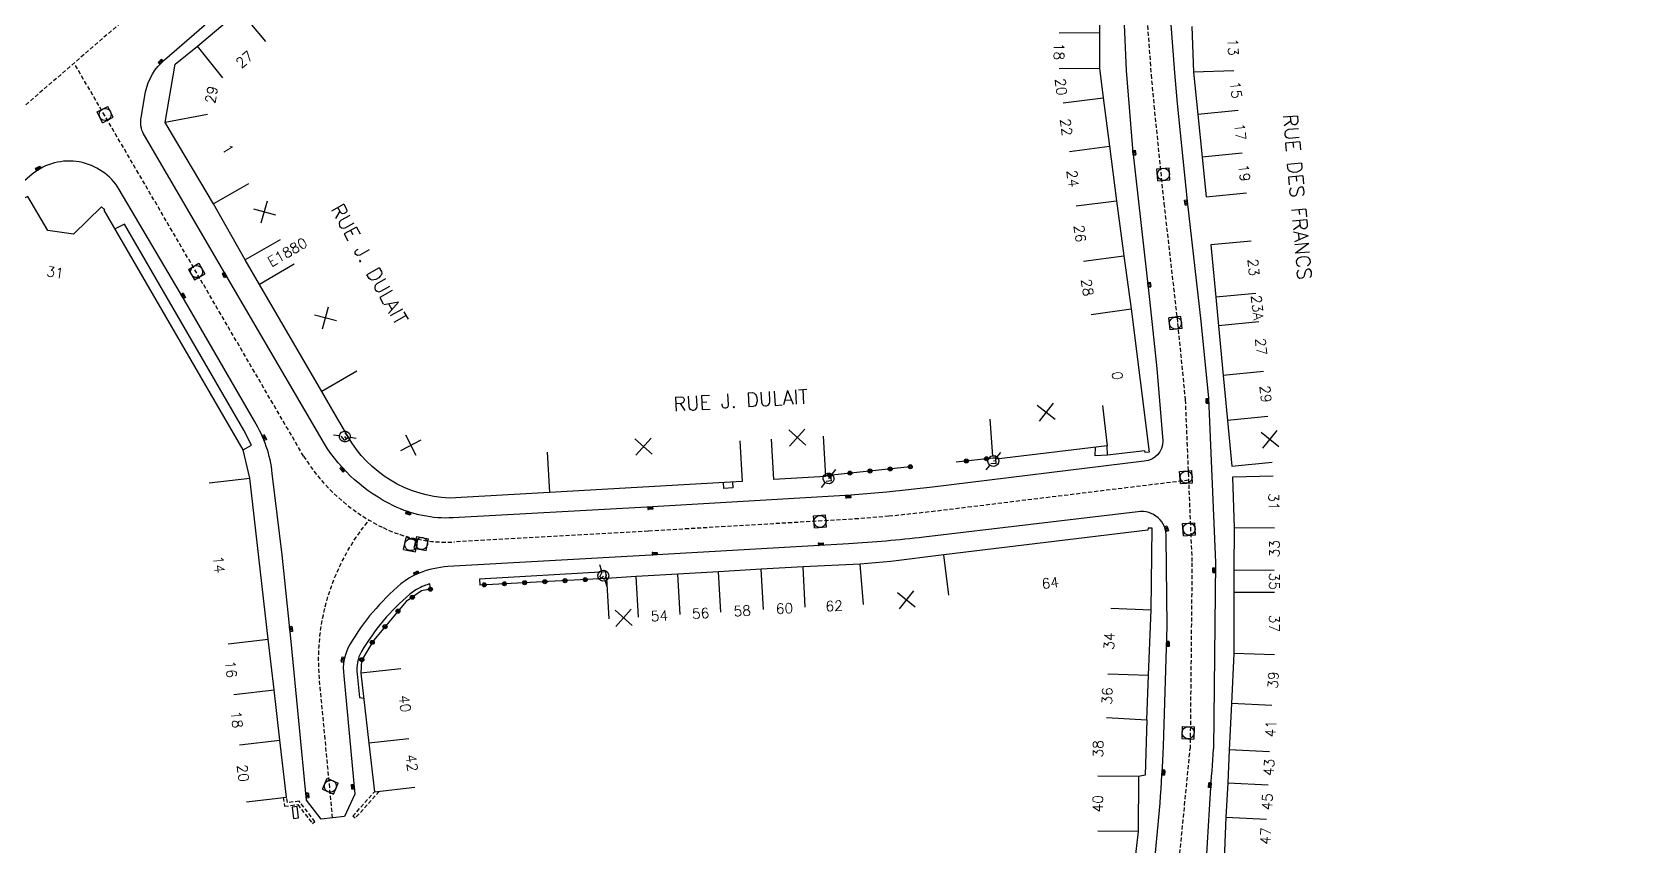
# Model space of a CAD drawing. Header units: millimetres. Extents: x 154000 to 155001, y 121000 to 122000.
# Drawn here: x 154498.4 to 154697.1, y 121336.3 to 121436.9 of the extents above; entities that cross this region are included whole.
import ezdxf
from ezdxf.enums import TextEntityAlignment as Align

# ---------------------------------------------------------------- set-up
doc = ezdxf.new("R2010")
doc.units = ezdxf.units.MM
doc.linetypes.add('DASHED', pattern=[0.75, 0.5, -0.25])
doc.layers.get('0').update_dxf_attribs({"linetype": 'CONTINUOUS'})
for name, color, linetype in [('W0001', 6, 'DASHED'), ('W0008', 7, 'CONTINUOUS'), ('W0100', 7, 'CONTINUOUS'), ('W0112', 1, 'DASHED'), ('W0322', 7, 'CONTINUOUS'), ('W0334', 7, 'CONTINUOUS'), ('W0400', 7, 'CONTINUOUS'), ('W0420', 7, 'CONTINUOUS'), ('W0471', 7, 'CONTINUOUS'), ('W0984', 7, 'CONTINUOUS'), ('W0989', 7, 'CONTINUOUS'), ('W0991', 7, 'CONTINUOUS'), ('W1102', 7, 'CONTINUOUS')]:
    doc.layers.add(name, color=color, linetype=linetype)
doc.styles.get("Standard").update_dxf_attribs({"font": 'romans.shx', "width": 0.85})

# ---------------------------------------------------------------- blocks, each defined once
blk = doc.blocks.new('T400')
for p, q in [((-0.15, 0.3), (0.15, 0.3)), ((-0.15, -0.25), (-0.15, 0.3)), ((-0.15, 0.15), (0.15, 0.15)), ((-0.15, 0), (0.15, 0)), ((0.15, 0.3), (0.15, -0.25)), ((-0.15, -0.15), (0.15, -0.15)), ((-0.15, -0.25), (-0.15, -0.3)), ((-0.15, -0.3), (0.15, -0.3)), ((0.15, -0.3), (0.15, -0.25))]:
    blk.add_line(p, q)
blk = doc.blocks.new('t322o')
at = {"color": 0, "linetype": 'Continuous'}
for radius in [0.25, 0.15]:
    blk.add_circle((0, 0), radius, dxfattribs=at)
blk = doc.blocks.new('T420')
for p, q in [((0.75, 0.75), (-0.75, 0.75)), ((-0.75, 0.75), (-0.75, -0.75)), ((0.75, 0.75), (0.75, -0.75)), ((0.75, -0.75), (-0.75, -0.75))]:
    blk.add_line(p, q)
blk.add_ellipse((0, 0), major_axis=(-0.53, 0.53), ratio=1, start_param=3.926991, end_param=10.210176)
blk = doc.blocks.new('T471')
for p, q in [((-0.333334, 0.333334), (-0.333334, -0.333334)), ((-0.333334, 0.333334), (0.333334, 0.333334)), ((-0.333334, 0), (0, 0)), ((0.500001, 0.500001), (1.000002, 1.000002)), ((-0.500001, -0.500001), (-1.000002, -1.000002)), ((-0.333334, -0.333334), (0.333334, -0.333334))]:
    blk.add_line(p, q)
blk.add_ellipse((0, 0), major_axis=(0.471405, 0.471405), ratio=1, start_param=5.4977871438, end_param=11.780972451)
blk = doc.blocks.new('t991o')
at = {"color": 0, "linetype": 'Continuous'}
for p, q in [((-1, 1), (1, -1)), ((-1, -1), (1, 1))]:
    blk.add_line(p, q, dxfattribs=at)

msp = doc.modelspace()

# ---------------------------------------------------------------- linework, layer by layer
at = {"layer": 'W0001'}
for points in [[(154603.79, 121532.54), (154609.34, 121526.69), (154613.07, 121521.21), (154620.41, 121507.95, 0.10158), (154636.73, 121487.16), (154635.98, 121443.55), (154636.23, 121437.7), (154636.67, 121431.61), (154637.02, 121427.81), (154638.25, 121415.71), (154639.95, 121400.87), (154640.88, 121391.45), (154641.72, 121371.3), (154641.49, 121348.35)], [(154641.3, 121381.52), (154609.98, 121377.68), (154604.28, 121377.06), (154599.79, 121376.71), (154574.55, 121375.23), (154550.58, 121373.89, -0.126186), (154541.78, 121375.66, -0.141855), (154531.96, 121384.49), (154519.52, 121405.8), (154503.6, 121433.07)], [(154598.72, 121234.47), (154615.97, 121250.13, 0.062839), (154623.99, 121259.55, 0.075891), (154627.61, 121267.69), (154631.59, 121285.73), (154634.79, 121300.46), (154638.15, 121318.61), (154639.79, 121330.89), (154641.49, 121348.35)]]:
    msp.add_lwpolyline(points, format="xyb", dxfattribs=at)
at = {"layer": 'W0001', "flags": 128}
for points in [[(154517.42, 121522.99), (154527.2, 121518.44), (154536.85, 121513.56, -0.190432), (154540.36, 121509.8, -0.022184), (154541.4, 121505.49, -0.081433), (154542.01, 121485.98, -0.16842), (154517.92, 121445.45), (154424.29, 121364.51), (154193.3, 121165.28), (154006.71, 121004.48)], [(154535.54, 121339.79), (154533.9, 121357.06, -0.196235), (154540.05, 121376.59)]]:
    msp.add_lwpolyline(points, format="xyb", dxfattribs=at)
at = {"layer": 'W0008'}
for points in [[(154632.92, 121447.4), (154633.59, 121432.16), (154634.38, 121422.53), (154636.49, 121403.84), (154637.37, 121395.33), (154638.1, 121386.38, -0.397729), (154635.83, 121383.86), (154635.83, 121383.86), (154609.64, 121380.65), (154604, 121380.04), (154599.58, 121379.69), (154574.38, 121378.21), (154550.42, 121376.87, -0.126086), (154543.08, 121378.35, -0.141348), (154534.52, 121386.03), (154522.1, 121407.31), (154512.82, 121423.2), (154512.19, 121424.31, -0.162888), (154511.87, 121426.35), (154512.43, 121429.52, -0.167813), (154514.77, 121433.47), (154574.11, 121484.88)], [(154697.06, 121471.51), (154677.16, 121475), (154671.6, 121475.92), (154658.34, 121478.29), (154649.57, 121479.4), (154649.51, 121478.9), (154647.69, 121479.12), (154643.8, 121479.75, 0.364267), (154639.42, 121475.81), (154638.86, 121443.59), (154639.11, 121437.86), (154639.54, 121431.85), (154639.89, 121428.09), (154641.12, 121416.02), (154642.82, 121401.18), (154643.76, 121391.66), (154643.76, 121391.66), (154644.61, 121371.34), (154644.37, 121348.32)], [(154638.19, 121348.64), (154638.65, 121363.5), (154638.54, 121374.48, 0.474256), (154635.04, 121377.62), (154608.58, 121374.47, -0.01303), (154599.28, 121373.66), (154574.89, 121372.26), (154549.77, 121370.84, 0.074877), (154546.25, 121370.05, 0.082808), (154543.98, 121368.7, 0.084574), (154537.67, 121361.21, 0.17304), (154536.93, 121357.36), (154538.29, 121342.71), (154537.02, 121339.96), (154534.14, 121339.64), (154532.31, 121342), (154530.4, 121361.58), (154529.3, 121372.31), (154528.09, 121382.35, 0.109748), (154525.89, 121388.81), (154517.23, 121403.77), (154509.18, 121417.45, 0.455551), (154498.43, 121419.36), (154489.4, 121411.56)], [(154637.1, 121334.61, 0.018254), (154638.19, 121348.64)], [(154661.33, 121323.28), (154651.56, 121324.19), (154646.37, 121324.79), (154643.37, 121328.09), (154643.23, 121329.61), (154643.67, 121337.4, -0.000132), (154644.37, 121348.32)]]:
    msp.add_lwpolyline(points, format="xyb", dxfattribs=at)
at = {"layer": 'W0100'}
msp.add_lwpolyline([(154585.87, 121386.37), (154586.15, 121381.37), (154562.32, 121380.01), (154549.98, 121379.29, -0.256145), (154537.4, 121386.96), (154535.9, 121389.56), (154534.2, 121392.49), (154526.49, 121405.69), (154524.73, 121408.74), (154520.81, 121415.66), (154514.85, 121425.73), (154516.07, 121432.94), (154518.84, 121435.16), (154524.07, 121439.57), (154529.31, 121444.05), (154534.15, 121448.23), (154537.43, 121444.43), (154554.58, 121459.23), (154557.83, 121455.42)], format="xyb", dxfattribs=at)
for points in [[(154625.56, 121456.04), (154630.56, 121455.99), (154630.51, 121451.15), (154630.42, 121446.38), (154630.36, 121441.83), (154630.29, 121436.85), (154630.29, 121436.85), (154630.3, 121432.43), (154630.75, 121428.77), (154631.53, 121422.8), (154632.39, 121416.06), (154633.29, 121409.27), (154634.21, 121402.72), (154636.42, 121385), (154635.92, 121384.95), (154635.9, 121385.14), (154631.28, 121384.62), (154631.25, 121385.78), (154617.52, 121384.13), (154617.47, 121384.53), (154617.11, 121384.49), (154616.77, 121389.08)], [(154641.71, 121437.61), (154641.9, 121431.95), (154642.45, 121426.71), (154642.96, 121421.45), (154643.48, 121416.53), (154648.45, 121417.04)], [(154524.88, 121341.79), (154529.84, 121342.37), (154529.02, 121349.41), (154528.31, 121355.61), (154527.58, 121361.86), (154525.3, 121381.77), (154524.49, 121385.28), (154507.32, 121414.9), (154507.38, 121414.95), (154507, 121415.3), (154503.53, 121411.93), (154500.36, 121412.4), (154497.87, 121416.59), (154497.42, 121416.36), (154479.95, 121401.39), (154483.19, 121385.68), (154478.08, 121384.47), (154478.52, 121382.61), (154471.96, 121381.06), (154473.11, 121376.19)], [(154649.04, 121411.05), (154644.06, 121410.6), (154644.65, 121404.14), (154644.99, 121400.61), (154645.58, 121394.47), (154646.11, 121388.91), (154646.66, 121383.27), (154651.63, 121383.75)], [(154596.15, 121386.97), (154596.43, 121381.97), (154590.04, 121381.61), (154589.76, 121386.61)], [(154651.74, 121382.03), (154646.74, 121381.88), (154646.93, 121375.63), (154646.89, 121370.41), (154646.9, 121367.65), (154646.91, 121360.11), (154646.61, 121353.92), (154646.31, 121348.21)], [(154636.14, 121351.92), (154636.33, 121357.43), (154636.67, 121365.49), (154636.82, 121375.58), (154636.29, 121375.59), (154636.28, 121375.34), (154611.08, 121372.28), (154604.5, 121371.46), (154600.73, 121371.14), (154593.69, 121370.82), (154588.5, 121370.52), (154583.22, 121370.21), (154578.2, 121369.91), (154573.04, 121369.61), (154569.36, 121369.39), (154569.65, 121364.4)], [(154543.97, 121358.23), (154539.01, 121357.66), (154540.01, 121349.01), (154540.71, 121343), (154545.68, 121343.59)], [(154636.14, 121351.92), (154635.95, 121345.05), (154635.1, 121344.91), (154635.07, 121338.12), (154634.15, 121330.38), (154633.27, 121323.18), (154632.5, 121317.26), (154632.13, 121314.22), (154631.28, 121308.02), (154629.77, 121296.74), (154624.81, 121297.41)], [(154646.31, 121348.21), (154646.14, 121344.12), (154645.91, 121339.89), (154645.72, 121335.67), (154645.51, 121331.43), (154645.33, 121327.9), (154646.37, 121326.59), (154655.86, 121325.72), (154659.59, 121325.41), (154660, 121330.39)]]:
    msp.add_lwpolyline(points, dxfattribs=at)
at = {"layer": 'W0100', "flags": 128}
msp.add_lwpolyline([(154531.32, 121339.79), (154531.15, 121341.21), (154530.55, 121341.13), (154530.71, 121339.72)], close=True, dxfattribs=at)
at = {"layer": 'W0112'}
for points in [[(154529.45, 121342.31), (154529.61, 121341.24), (154531.23, 121341.43), (154533.05, 121339.1), (154533.36, 121339.34), (154531.41, 121341.85), (154529.95, 121341.68), (154529.84, 121342.37)], [(154541.31, 121343.07), (154538.32, 121339.74), (154538.02, 121340), (154540.71, 121343)]]:
    msp.add_lwpolyline(points, dxfattribs=at)
at = {"layer": 'W0322'}
for points in [[(154606.91, 121383.18), (154596.42, 121382.08)], [(154617.5, 121384.3), (154612.58, 121383.76)], [(154569.25, 121369.37), (154553.74, 121368.57)], [(154547.63, 121368.05), (154546.53, 121367.84), (154544.62, 121366.54), (154540.59, 121361.72), (154539.09, 121359.23), (154539.01, 121357.66)]]:
    msp.add_lwpolyline(points, dxfattribs=at)
at = {"layer": 'W0334'}
for points in [[(154524.49, 121385.28), (154525.52, 121385.87), (154524.59, 121387.69), (154509.84, 121413.17), (154508.67, 121412.58)], [(154631.28, 121384.62), (154629.74, 121384.55), (154629.79, 121385.61)], [(154584.93, 121381.3), (154584.97, 121380.57), (154583.89, 121380.51), (154583.85, 121381.24)], [(154569.36, 121369.39), (154569.3, 121370.21), (154553.7, 121369.3), (154553.74, 121368.57)]]:
    msp.add_lwpolyline(points, dxfattribs=at)
msp.add_lwpolyline([(154547.63, 121368.05), (154547.55, 121368.72, 0.017584), (154546.86, 121368.48, 0.082808), (154545.07, 121367.42, 0.084574), (154539.11, 121360.36, 0.175935), (154538.59, 121357.57), (154538.87, 121354.65), (154539.36, 121354.58)], format="xyb", dxfattribs=at)
at = {"layer": 'W1102'}
for p, q in [((154527.29, 121435.76), (154524.07, 121439.57)), ((154625.29, 121436.83), (154630.29, 121436.85)), ((154521.97, 121431.26), (154518.84, 121435.16)), ((154625.3, 121432.41), (154630.3, 121432.43)), ((154646.91, 121432.13), (154641.9, 121431.95)), ((154625.79, 121428.16), (154630.75, 121428.77)), ((154647.42, 121427.23), (154642.45, 121426.71)), ((154626.57, 121422.16), (154631.53, 121422.8)), ((154647.94, 121421.94), (154642.96, 121421.45)), ((154525.16, 121418.13), (154520.81, 121415.66)), ((154627.43, 121415.43), (154632.39, 121416.06)), ((154529.06, 121411.24), (154524.73, 121408.74)), ((154628.33, 121408.61), (154633.29, 121409.27)), ((154530.81, 121408.21), (154526.49, 121405.69)), ((154649.63, 121404.6), (154644.65, 121404.14)), ((154629.26, 121402.02), (154634.21, 121402.72)), ((154649.97, 121401.1), (154644.99, 121400.61)), ((154538.53, 121394.99), (154534.2, 121392.49)), ((154650.56, 121394.94), (154645.58, 121394.47)), ((154651.09, 121389.39), (154646.11, 121388.91)), ((154562.03, 121385), (154562.32, 121380.01)), ((154520.3, 121381.2), (154525.3, 121381.77)), ((154651.93, 121375.6), (154646.93, 121375.63)), ((154611.68, 121367.31), (154611.08, 121372.28)), ((154573.33, 121364.61), (154573.04, 121369.61)), ((154578.5, 121364.92), (154578.2, 121369.91)), ((154583.51, 121365.22), (154583.22, 121370.21)), ((154588.78, 121365.53), (154588.5, 121370.52)), ((154593.92, 121365.82), (154593.69, 121370.82)), ((154601.15, 121366.16), (154600.73, 121371.14)), ((154651.89, 121370.38), (154646.89, 121370.41)), ((154651.9, 121367.66), (154646.9, 121367.65)), ((154631.68, 121365.71), (154636.67, 121365.49)), ((154522.62, 121361.29), (154527.58, 121361.86)), ((154651.9, 121359.95), (154646.89, 121360.11)), ((154631.33, 121357.6), (154636.33, 121357.43)), ((154523.34, 121355.04), (154528.31, 121355.61)), ((154651.6, 121353.69), (154646.59, 121353.93)), ((154651.6, 121353.69), (154646.61, 121353.92)), ((154631.15, 121352.19), (154636.14, 121351.92)), ((154524.05, 121348.83), (154529.02, 121349.41)), ((154544.97, 121349.58), (154540.01, 121349.01)), ((154651.3, 121347.95), (154646.29, 121348.21)), ((154651.3, 121347.95), (154646.31, 121348.21)), ((154635.1, 121344.91), (154630.1, 121344.93)), ((154646.14, 121344.12), (154651.13, 121343.89)), ((154645.91, 121339.89), (154650.91, 121339.64)), ((154635.07, 121338.12), (154630.07, 121338.14))]:
    msp.add_line(p, q, dxfattribs=at)
at = {"layer": 'W1102', "flags": 128}
for points in [[(154520.09, 121426.7), (154514.85, 121425.73)], [(154630.66, 121390.75), (154631.25, 121385.78)]]:
    msp.add_lwpolyline(points, dxfattribs=at)

# ---------------------------------------------------------------- block references
at = {"layer": 'W0322'}
for p, rotation in [((154604.43, 121382.92), 186.000663641171), ((154606.91, 121383.18), 186.000663641171), ((154613.84, 121383.9), 186.28723249529), ((154616.33, 121384.17), 186.28723249529), ((154596.97, 121382.14), 186.000663641171), ((154599.45, 121382.4), 186.000663641171), ((154601.94, 121382.66), 186.000663641171), ((154564.26, 121369.11), 182.943646357925), ((154566.75, 121369.24), 182.943646357925), ((154545.39, 121367.06), 214.144813686779), ((154547.63, 121368.05), 190.721939364998), ((154554.27, 121368.59), 182.943646357925), ((154556.77, 121368.72), 182.943646357925), ((154559.26, 121368.85), 182.943646357925), ((154561.76, 121368.98), 182.943646357925), ((154543.61, 121365.34), 230.080207493749), ((154542.01, 121363.42), 230.080207493749), ((154540.44, 121361.48), 239.007564033099), ((154539.15, 121359.34), 239.007564033099)]:
    msp.add_blockref('t322o', p, dxfattribs=dict(at, rotation=rotation))
at = {"layer": 'W0400'}
for p, rotation in [((154514.29, 121433.24), 134.2321613548919), ((154634.59, 121422), 6.168415119171958), ((154499.14, 121420.05), 300.833463386026), ((154640.98, 121415.84), 6.618710903554933), ((154522.18, 121406.86), 210.268459054229), ((154636.44, 121405.69), 6.461289160113976), ((154517.1, 121404.3), 210.085751030347), ((154643.62, 121391.33), 2.32820466965201), ((154527.1, 121386.78), 202.8774040227681), ((154536.75, 121382.84), 223.0863584258916), ((154599.24, 121379.48), 274.4791218925221), ((154544.89, 121377.45), 251.8659790750405), ((154574.79, 121378.07), 273.364141653466), ((154638.57, 121375.51), 197.2286590839148), ((154595.86, 121373.61), 273.2353142876235), ((154575.35, 121372.44), 273.285944059814), ((154545.86, 121370.05), 294.1037290021961), ((154644.44, 121370.41), 359.5076824801204), ((154530.4, 121363.11), 185.5825076647905), ((154638.74, 121361.28), 178.4493531959975), ((154536.8, 121359.36), 348.9006322528314), ((154638.19, 121345.38), 177.4791398293276), ((154538.04, 121343.65), 5.304713410361012), ((154643.92, 121343.83), 176.56113789619), ((154532.42, 121342.55), 185.7206086206753)]:
    msp.add_blockref('T400', p, dxfattribs=dict(at, rotation=rotation))
at = {"layer": 'W0420'}
for p, rotation in [((154507.44, 121426.71), 206.522730311273), ((154638.2, 121419.33), 184.255143120248), ((154518.74, 121407.31), 120.268459054229), ((154639.68, 121400.93), 276.5432110565661), ((154641, 121381.9), 184.255143120248), ((154595.76, 121376.43), 184.4791218925221), ((154641.36, 121375.47), 184.255143120248), ((154545.2, 121373.55), 168.573537155631), ((154546.52, 121373.7), 168.573537155631), ((154641.24, 121350.31), 88.39459452168953), ((154535.26, 121343.71), 156.527267689125)]:
    msp.add_blockref('T420', p, dxfattribs=dict(at, rotation=rotation))
at = {"layer": 'W0471'}
for p, rotation in [((154537.05, 121386.92), 127.63149671488), ((154617.18, 121383.89), 184.255143120248), ((154596.81, 121381.74), 186.000663641171), ((154568.99, 121369.72), 63.2944720027319)]:
    msp.add_blockref('T471', p, dxfattribs=dict(at, rotation=rotation))
at = {"layer": 'W0991'}
for p, rotation in [((154527.11, 121414.69), 29.53333283160705), ((154534.67, 121401.6), 30.26663160267428), ((154623.71, 121389.92), 276.8551707094756), ((154592.95, 121386.79), 273.2261851947247), ((154651.36, 121386.57), 5.520527161428182), ((154545.21, 121385.85), 72.0345106597757), ((154573.95, 121385.68), 273.2691324236778), ((154606.42, 121366.74), 276.243299859612), ((154571.49, 121364.51), 273.3658293579036)]:
    msp.add_blockref('t991o', p, dxfattribs=dict(at, rotation=rotation))

# ---------------------------------------------------------------- texts
at = {"layer": 'W0984'}
msp.add_text('E1880', height=1.25, rotation=30.0044, dxfattribs=at).set_placement((154529.95, 121409.71), align=Align.MIDDLE)
at = {"layer": 'W0989'}
for s, rotation, p in [('RUE DES FRANCS', 275.1301, (154654.76, 121416.52)), ('RUE J. DULAIT', 299.2738, (154540.07, 121408.2)), ('RUE J. DULAIT', 3.3641, (154585.96, 121391.4))]:
    msp.add_text(s, height=1.75, rotation=rotation, dxfattribs=at).set_placement(p, align=Align.MIDDLE)
at = {"layer": 'W0991'}
for s, rotation, p in [('18', 270.2228, (154625.29, 121434.5)), ('13', 271.9986, (154646.8, 121435.06)), ('27', 40.1893, (154524.66, 121433.53)), ('20', 276.1207, (154625.55, 121430.13)), ('29', 80.3943, (154520.57, 121429.17)), ('15', 275.9192, (154647.16, 121429.76)), ('22', 277.409, (154626.18, 121425.15)), ('17', 275.6112, (154647.68, 121424.59)), ('1', 300.6023, (154522.61, 121422.44)), ('24', 277.2531, (154627, 121418.79)), ('19', 275.9499, (154648.19, 121419.5)), ('26', 277.5553, (154627.88, 121412)), ('31', 351.6901, (154501.26, 121407.21)), ('23', 275.2185, (154649.33, 121407.83)), ('28', 278.0383, (154628.79, 121405.33)), ('23A', 275.6457, (154649.8, 121402.85)), ('27', 275.4417, (154650.26, 121398.02)), ('0', 277.0963, (154632.5, 121394.44)), ('29', 275.4797, (154650.82, 121392.17)), ('31', 271.6872, (154651.83, 121378.86)), ('33', 89.6596, (154651.91, 121373.05)), ('14', 276.5498, (154521.49, 121371.11)), ('64', 6.9198, (154624.22, 121368.84)), ('35', 270.137, (154651.9, 121369.03)), ('54', 3.3406, (154575.92, 121364.76)), ('56', 3.4843, (154581.01, 121365.07)), ('58', 3.3639, (154586.15, 121365.38)), ('60', 3.276, (154591.37, 121365.68)), ('62', 2.6394, (154597.5, 121365.99)), ('37', 270.0342, (154651.9, 121363.83)), ('34', 87.5222, (154631.5, 121361.63)), ('16', 276.6241, (154522.98, 121358.16)), ('39', 87.2577, (154651.75, 121356.83)), ('36', 88.0813, (154631.24, 121354.86)), ('40', 276.602, (154544.47, 121353.91)), ('18', 276.5014, (154523.7, 121351.94)), ('41', 86.9685, (154651.45, 121350.81)), ('42', 276.7082, (154545.33, 121346.59)), ('38', 89.7588, (154630.12, 121348.32)), ('20', 276.6938, (154524.46, 121345.31)), ('43', 86.9866, (154651.24, 121346.02)), ('40', 89.7588, (154630.09, 121341.54)), ('45', 86.9866, (154651.02, 121341.77)), ('47', 87.4278, (154650.81, 121337.54))]:
    msp.add_text(s, height=1.25, rotation=rotation, dxfattribs=at).set_placement(p, align=Align.MIDDLE)

doc.saveas('drawing.dxf')
